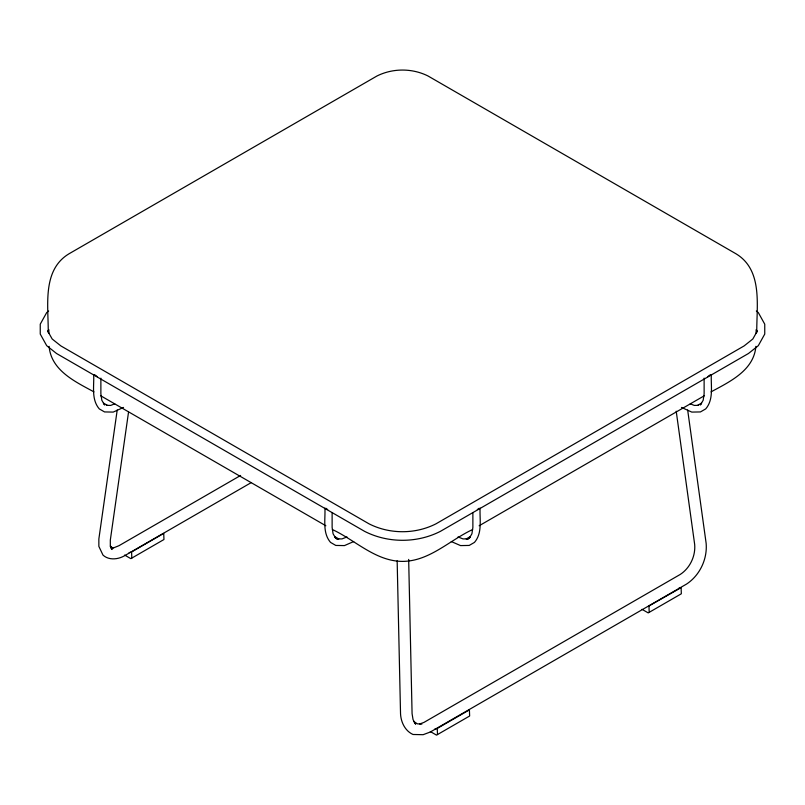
<?xml version="1.0" encoding="UTF-8"?>
<svg xmlns="http://www.w3.org/2000/svg" width="805" height="805" viewBox="0 0 805 805"><rect width="100%" height="100%" fill="white"/><g stroke="black" fill="none" stroke-linecap="round" stroke-linejoin="round"><path stroke-width="1.21" d="M117.218 409.997L98.854 538.998L98.864 546.394L102.99 555.098C108.766 560.431 117.741 559.535 124.191 555.953L251.251 482.598M128.508 412.301L110.325 540.064L110.325 545.498L112.026 549.503L110.215 546.233L113.193 548.205M755.885 346.341C753.913 370.491 729.672 381.741 711.026 391.884M756.549 332.485L757.394 330.875L752.816 339.006L744.112 345.929L435.968 523.834C415.32 534.339 389.68 534.339 369.032 523.834L60.888 345.929L52.184 339.006L47.606 330.875L48.451 332.485M48.652 311.012L46.69 312.582L40.25 324.174L40.25 334.065L46.69 345.667L56.521 353.486L364.665 531.391C388.01 543.264 416.99 543.264 440.335 531.391L748.479 353.486L758.31 345.667L764.75 334.065L764.75 324.174L758.31 312.582L756.348 311.012M477.325 509.575L479.025 508.317M707.726 376.7L710.272 374.808M123.527 407.431L113.213 412.09L104.539 411.929L99.277 408.89C91.106 399.33 94.225 386.098 93.682 374.607M240.615 475.463L118.989 545.689L113.887 547.742L110.597 547.702M129.102 552.663L131.577 551.958L163.727 533.393L163.958 539.521L130.843 558.65L124.634 555.068M353.707 541.554L344.449 545.589L335.786 545.438L330.523 542.389C322.342 532.84 325.472 519.607 324.918 508.106M472.616 529.539C449.532 540.276 429.387 561.286 402.5 561.397C375.613 561.286 355.468 540.276 332.385 529.539M479.146 525.766L704.496 395.658M697.462 405.438L701.598 403.053L700.4 404.945L703.168 400.276L704.123 393.887L704.123 378.129M434.781 729.139L437.256 728.434L469.406 709.879L469.637 716.007L436.521 735.126L430.313 731.544M648.599 606.165L681.1 587.65L681.342 593.778L648.216 612.907L642.018 609.325M114.733 403.828L110.718 405.408L106.381 405.358M346.975 536.945L341.964 538.917L336.54 538.857L338.774 538.948L334.639 536.553L335.836 538.454L333.079 533.785L332.123 527.396L332.123 512.876M419.767 723.967L423.973 722.397L680.265 574.428C690.016 568.028 695.661 556.074 694.675 544.482L676.21 411.194M678.625 588.364L681.1 587.65M698.619 405.358L694.282 405.408L690.267 403.828M421.87 724.118L417.372 723.826L413.72 721.461M458.025 536.945L463.036 538.917L468.46 538.857L466.226 538.948L470.362 536.553L469.164 538.454L471.921 533.785L472.877 527.396L472.877 512.845M681.473 407.431L691.787 412.09L700.461 411.929L705.723 408.89C713.894 399.34 710.775 386.108 711.318 374.627M451.293 541.554L460.551 545.589L469.214 545.438L474.477 542.389C482.658 532.85 479.539 519.617 480.082 508.126M93.974 391.884C75.328 381.741 51.087 370.491 49.115 346.341M100.504 395.658L325.854 525.766M107.538 405.438L103.402 403.053L104.6 404.945L101.833 400.276L100.877 393.887L100.877 378.159M325.975 508.317L327.675 509.565M94.728 374.808L97.274 376.68M414.374 722.367L415.662 724.178L413.056 719.65L412.079 713.653L408.668 559.415M648.961 606.215L649.202 612.343M437.256 728.434L437.497 734.563M131.577 551.958L131.819 558.086M687.671 410.067L706.146 543.365C707.484 559.123 699.807 575.364 686.554 584.068L430.262 732.037L423.118 734.693L412.995 734.482C405.066 730.89 400.94 722.166 400.538 713.804L397.157 560.823M756.76 330.412C756.811 304.421 762.516 269.806 736.072 253.837L427.978 75.962C412.14 68.093 392.86 68.093 377.022 75.962L68.928 253.837C42.484 269.806 48.189 304.421 48.24 330.412M756.126 329.718L756.126 333.28M48.874 329.718L48.874 333.28"/></g></svg>
